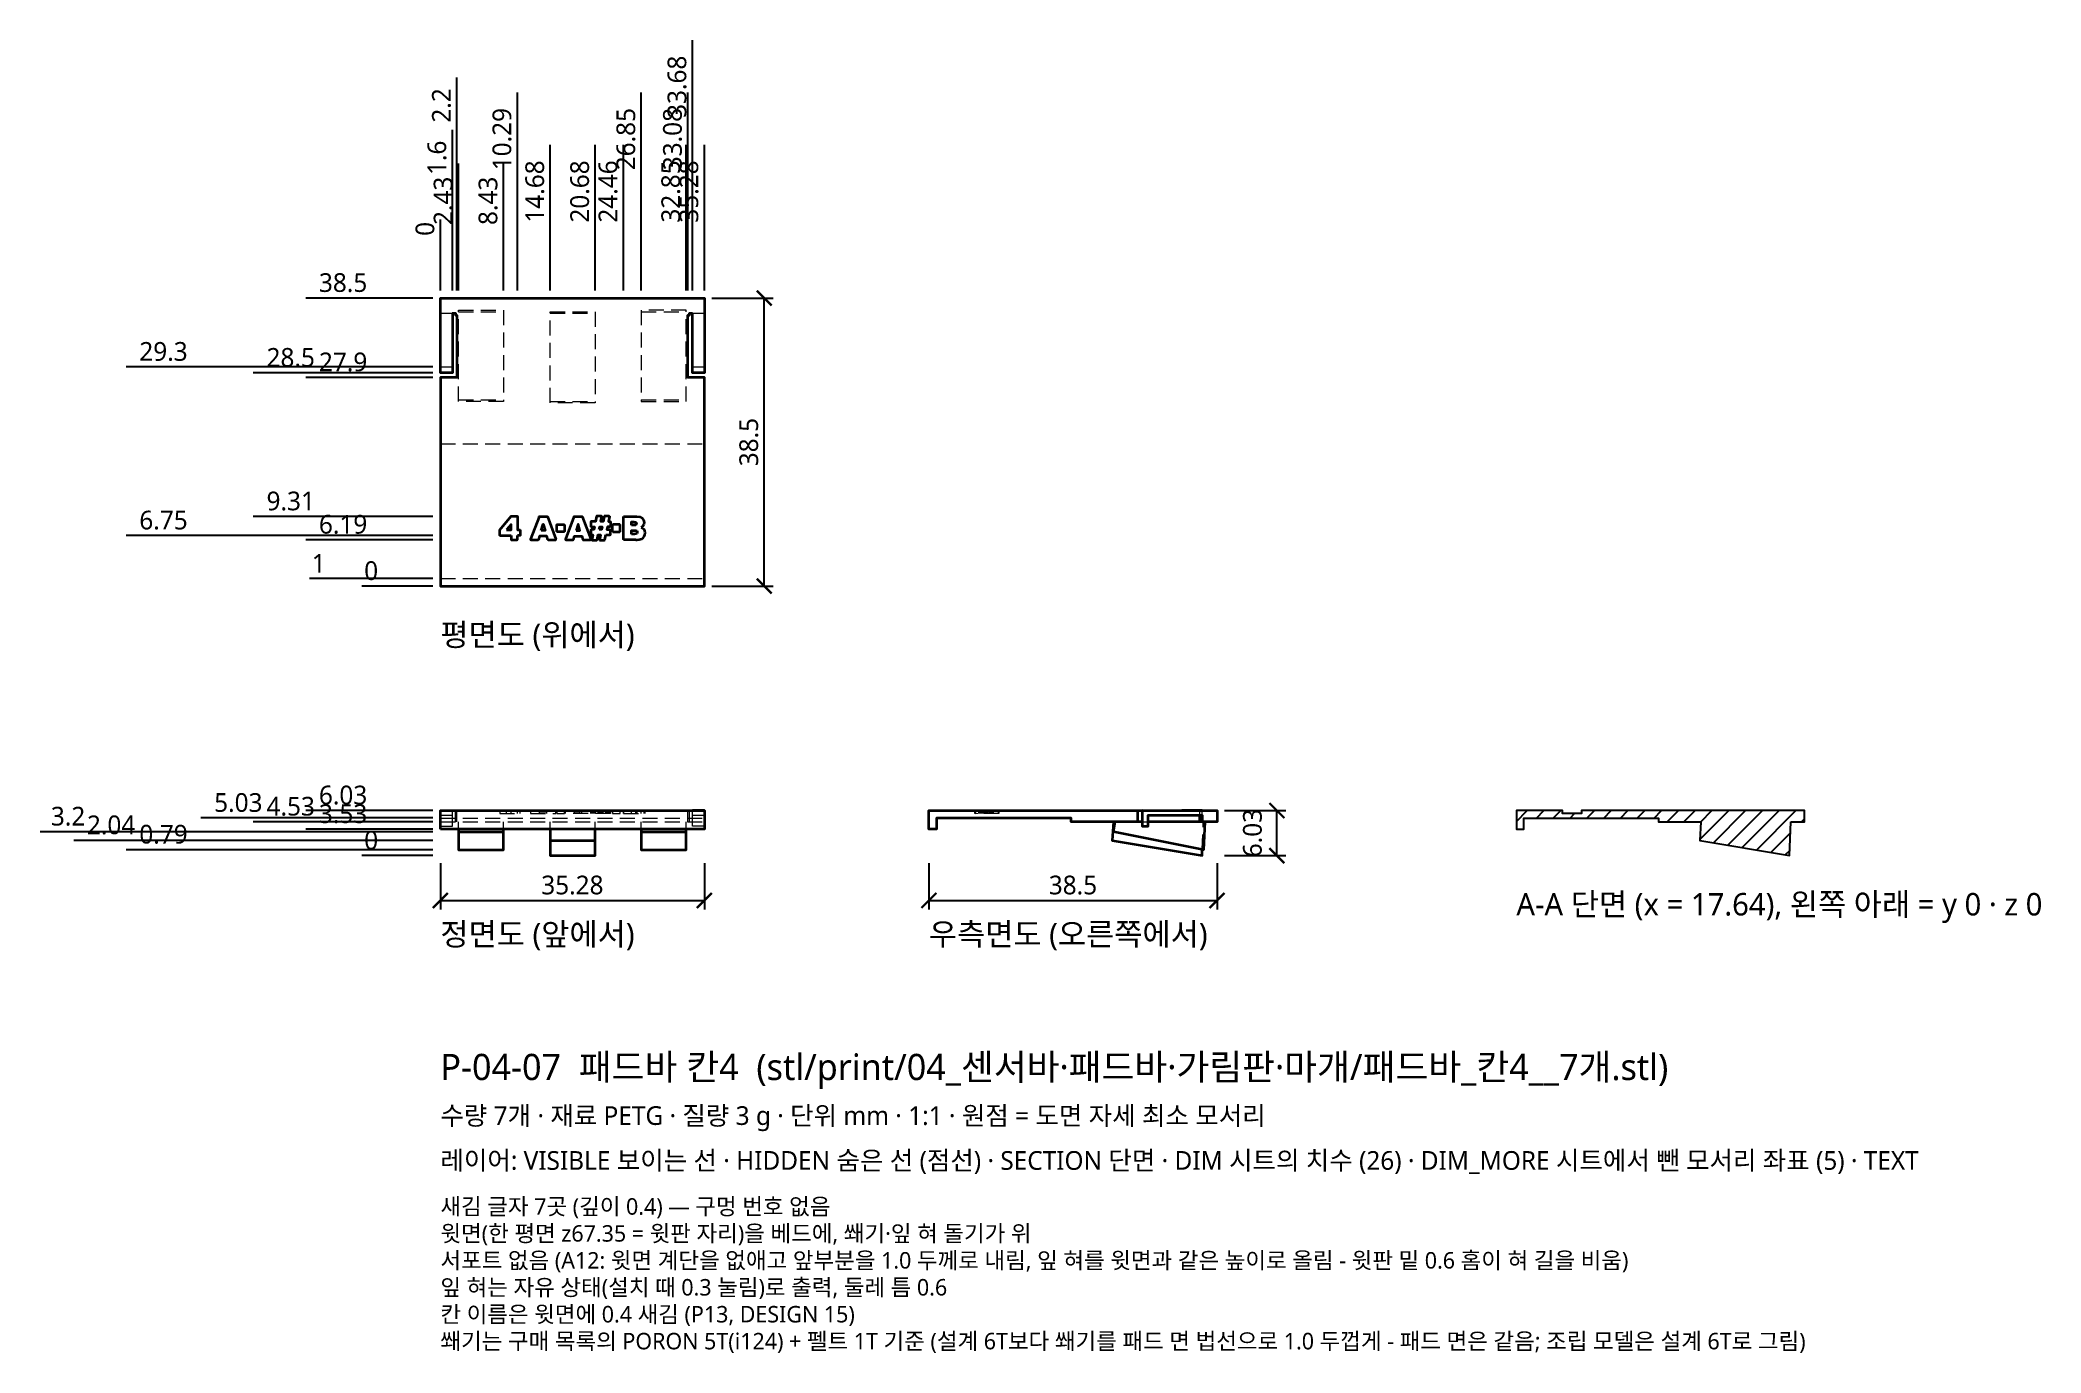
# Model space of a CAD drawing. Header units: millimetres. Extents: x -54 to 214, y -66 to 109.
import ezdxf

# ---------------------------------------------------------------- set-up
doc = ezdxf.new("R2010")
doc.units = ezdxf.units.MM
doc.linetypes.add('HIDDEN', pattern=[3, 2, -1])
for name, color, linetype, lineweight in [('DIM', 4, 'CONTINUOUS', 13), ('DIM_MORE', 3, 'CONTINUOUS', 13), ('HIDDEN', 8, 'HIDDEN', 18), ('SECTION', 5, 'CONTINUOUS', 25), ('TEXT', 7, 'CONTINUOUS', 18), ('VISIBLE', 7, 'CONTINUOUS', 35)]:
    doc.layers.add(name, color=color, linetype=linetype, lineweight=lineweight)
doc.styles.add('KR', font='malgun.ttf')
doc.dimstyles.new('TOCCATA', dxfattribs={"dimtxt": 2.5, "dimasz": 2, "dimexe": 1.2, "dimexo": 1, "dimgap": 0.8, "dimtad": 1, "dimdsep": 46, "dimtxsty": 'KR', "dimblk": 'ARCHTICK', "dimcen": 2.5, "dimazin": 3, "dimtfac": 0.5, "dimtmove": 2, "dimatfit": 3})

# ---------------------------------------------------------------- blocks, each defined once
blk = doc.blocks.new('_ARCHTICK')
at = {"color": 0, "linetype": 'BYBLOCK', "const_width": 0.15}
blk.add_lwpolyline([(-0.5, -0.5), (0.5, 0.5)], dxfattribs=at)
blk = doc.blocks.new('*D6')
for p, q in [((1.6, 85.53), (1.6, 97.03)), ((1.6, 81.53), (1.6, 85.53)), ((1.6, 75.53), (1.6, 81.53))]:
    blk.add_line(p, q)
at = {"layer": 'Defpoints'}
for p in [(1.6, 89.53), (1.6, 74.53), (0, 36.03)]:
    blk.add_point(p, dxfattribs=at)
at = {"layer": 'DIM', "insert": (-0.45, 93.28), "char_height": 2.5, "attachment_point": 5, "rotation": 90, "style": 'KR'}
blk.add_mtext('1.6', dxfattribs=at)
blk = doc.blocks.new('*D10')
for p, q in [((10.29, 85.53), (10.29, 102.03)), ((10.29, 81.53), (10.29, 85.53)), ((10.29, 75.53), (10.29, 81.53))]:
    blk.add_line(p, q)
at = {"layer": 'Defpoints'}
for p in [(10.29, 89.53), (10.29, 74.53), (0, 36.03)]:
    blk.add_point(p, dxfattribs=at)
at = {"layer": 'DIM', "insert": (8.24, 95.78), "char_height": 2.5, "attachment_point": 5, "rotation": 90, "style": 'KR'}
blk.add_mtext('10.29', dxfattribs=at)

msp = doc.modelspace()

# ---------------------------------------------------------------- hatches: boundary and pattern name
at = {"layer": 'SECTION'}
h = msp.add_hatch(dxfattribs=at)
h.set_pattern_fill('ANSI31', scale=0.5)
h.paths.add_polyline_path([(180.445, 4.526), (182.275, 4.526), (182.275, 6.026), (152.502, 6.026), (152.502, 5.626), (149.961, 5.626), (149.961, 6.026), (143.775, 6.026), (143.775, 3.526), (144.775, 3.526), (144.775, 5.026), (162.775, 5.026), (162.775, 4.526), (168.445, 4.526), (168.278, 2.04), (180.278, 0)])

# ---------------------------------------------------------------- linework, layer by layer
at = {"layer": 'HIDDEN'}
for points in [[(0, 72.529), (1.593, 72.529)], [(2.425, 60.712), (2.425, 72.909), (8.425, 72.909), (8.425, 60.712), (2.425, 60.712)], [(2.425, 72.712), (8.425, 72.712)], [(14.675, 60.532), (14.675, 72.699), (20.675, 72.699), (20.675, 60.532), (14.675, 60.532)], [(14.675, 72.532), (20.675, 72.532)], [(26.85, 60.712), (32.85, 60.712), (32.85, 72.909), (26.85, 72.909), (26.85, 60.712)], [(26.85, 72.712), (32.85, 72.712)], [(33.682, 72.529), (35.275, 72.529)], [(0, 65.329), (1.6, 65.329)], [(33.675, 65.329), (35.275, 65.329)], [(2.425, 60.909), (8.425, 60.909)], [(14.675, 60.699), (20.675, 60.699)], [(26.85, 60.909), (32.85, 60.909)], [(0, 55.029), (35.275, 55.029)], [(0, 37.029), (35.275, 37.029)], [(0, 3.926), (1.6, 3.926), (1.6, 6.022)], [(0, 5.986), (1.6, 5.986)], [(0, 5.429), (1.6, 5.429)], [(0, 5.426), (1.6, 5.426)], [(0, 5.42), (1.6, 5.42)], [(0, 5.386), (1.6, 5.386)], [(2, 4.526), (2, 6.026)], [(2.2, 4.526), (2.2, 6.026)], [(7.924, 6.026), (7.924, 5.626), (10.671, 5.626), (10.671, 6.026)], [(8.832, 5.626), (8.832, 6.026)], [(9.446, 5.626), (9.446, 6.026)], [(10.294, 5.626), (10.294, 6.026)], [(12.044, 6.026), (12.044, 5.626), (15.437, 5.626), (15.437, 6.026)], [(13.244, 5.626), (13.244, 6.026)], [(13.481, 5.626), (13.481, 6.026)], [(13.73, 5.626), (13.73, 6.026)], [(13.982, 5.626), (13.982, 6.026)], [(14.213, 5.626), (14.213, 6.026)], [(15.562, 6.026), (15.562, 5.626), (16.573, 5.626), (16.573, 6.026)], [(22.73, 5.626), (16.712, 5.626), (16.712, 6.026)], [(17.912, 5.626), (17.912, 6.026)], [(18.149, 5.626), (18.149, 6.026)], [(18.398, 5.626), (18.398, 6.026)], [(18.649, 5.626), (18.649, 6.026)], [(18.881, 5.626), (18.881, 6.026)], [(20.098, 5.626), (20.098, 6.026)], [(20.105, 5.626), (20.105, 6.026)], [(20.235, 5.626), (20.235, 6.026)], [(20.371, 5.626), (20.371, 6.026)], [(20.505, 5.626), (20.505, 6.026)], [(20.586, 5.626), (20.586, 6.026)], [(20.723, 5.626), (20.723, 6.026)], [(21.072, 5.626), (21.072, 6.026)], [(21.21, 5.626), (21.21, 6.026)], [(21.267, 5.626), (21.267, 6.026)], [(21.293, 5.626), (21.293, 6.026)], [(21.397, 5.626), (21.397, 6.026)], [(21.426, 5.626), (21.426, 6.026)], [(21.536, 5.626), (21.536, 6.026)], [(21.563, 5.626), (21.563, 6.026)], [(21.618, 5.626), (21.618, 6.026)], [(21.753, 5.626), (21.753, 6.026)], [(22.105, 5.626), (22.105, 6.026)], [(22.243, 5.626), (22.243, 6.026)], [(22.323, 5.626), (22.323, 6.026)], [(22.462, 5.626), (22.462, 6.026)], [(22.592, 5.626), (22.592, 6.026)], [(22.73, 5.626), (22.73, 6.026), (22.73, 5.626)], [(23.002, 6.026), (23.002, 5.626), (24.013, 5.626), (24.013, 6.026)], [(24.458, 5.626), (27.356, 5.626), (27.356, 6.026)], [(24.458, 5.626), (24.458, 6.026), (24.458, 5.626)], [(25.515, 5.626), (25.515, 6.026)], [(26.121, 5.626), (26.121, 6.026)], [(26.168, 5.626), (26.168, 6.026)], [(26.185, 5.626), (26.185, 6.026)], [(26.229, 5.626), (26.229, 6.026)], [(26.285, 5.626), (26.285, 6.026)], [(26.304, 5.626), (26.304, 6.026)], [(26.822, 5.626), (26.822, 6.026)], [(27.217, 5.626), (27.217, 6.026)], [(33.075, 4.526), (33.075, 6.026)], [(33.275, 4.526), (33.275, 6.026)], [(35.275, 3.926), (33.675, 3.926), (33.675, 6.022)], [(33.675, 5.986), (35.275, 5.986)], [(33.675, 5.429), (35.275, 5.429)], [(33.675, 5.426), (35.275, 5.426)], [(33.675, 5.42), (35.275, 5.42)], [(33.675, 5.386), (35.275, 5.386)], [(74.638, 6.026), (74.638, 5.626), (71.412, 5.626), (71.412, 6.026)], [(71.461, 6.026), (71.461, 5.626), (71.461, 6.026)], [(71.514, 5.626), (74.532, 6.026)], [(71.957, 5.626), (71.957, 6.026)], [(72.023, 5.626), (72.023, 6.026)], [(72.134, 5.626), (72.134, 6.026)], [(72.227, 5.626), (72.227, 6.026)], [(72.3, 5.626), (72.3, 6.026)], [(72.377, 5.626), (72.377, 6.026)], [(72.481, 5.626), (72.481, 6.026)], [(72.546, 5.626), (72.546, 6.026)], [(72.575, 5.626), (72.575, 6.026)], [(72.646, 5.626), (72.646, 6.026)], [(72.716, 5.626), (72.716, 6.026)], [(72.727, 5.626), (72.727, 6.026)], [(72.791, 5.626), (72.791, 6.026)], [(72.82, 5.626), (72.82, 6.026)], [(73.127, 5.626), (73.127, 6.026)], [(73.218, 5.626), (73.218, 6.026)], [(73.408, 5.626), (73.408, 6.026)], [(73.47, 5.626), (73.47, 6.026)], [(73.502, 5.626), (73.502, 6.026)], [(73.513, 5.626), (73.513, 6.026)], [(73.538, 5.626), (73.538, 6.026)], [(73.544, 5.626), (73.544, 6.026)], [(73.639, 5.626), (73.639, 6.026)], [(73.732, 5.626), (73.732, 6.026)], [(73.796, 5.626), (73.796, 6.026)], [(73.858, 5.626), (73.858, 6.026)], [(73.905, 5.626), (73.905, 6.026)], [(74.587, 5.626), (74.587, 6.026)], [(101.475, 5.424), (101.475, 6.026)], [(101.775, 5.426), (101.775, 6.026)], [(0, 5.026), (35.275, 5.026)], [(0, 4.526), (35.275, 4.526)], [(2.425, 3.533), (2.425, 4.526)], [(8.425, 3.533), (8.425, 4.526)], [(14.675, 3.527), (14.675, 4.526)], [(20.675, 3.527), (20.675, 4.526)], [(26.85, 3.533), (26.85, 4.526)], [(32.85, 3.533), (32.85, 4.526)], [(93.777, 4.526), (94.574, 4.526)], [(101.808, 0.822), (101.945, 4.526)]]:
    msp.add_lwpolyline(points, dxfattribs=at)
at = {"layer": 'SECTION'}
msp.add_lwpolyline([(180.445, 4.526), (182.275, 4.526), (182.275, 6.026), (152.502, 6.026), (152.502, 5.626), (149.961, 5.626), (149.961, 6.026), (143.775, 6.026), (143.775, 3.526), (144.775, 3.526), (144.775, 5.026), (162.775, 5.026), (162.775, 4.526), (168.445, 4.526), (168.278, 2.04), (180.278, 0)], close=True, dxfattribs=at)
at = {"layer": 'VISIBLE'}
for points in [[(1.6, 72.529), (1.6, 64.529), (0, 64.529), (0, 74.529), (35.275, 74.529), (35.275, 64.529), (33.675, 64.529), (33.675, 72.529)], [(1.593, 72.529), (2, 72.529), (2, 72.229), (2.2, 72.229), (2.2, 63.929), (0, 63.929), (0, 36.029), (35.275, 36.029), (35.275, 63.929), (33.075, 63.929), (33.075, 72.229), (33.275, 72.229), (33.275, 72.529), (33.682, 72.529)], [(7.984, 42.777), (7.961, 42.781), (7.946, 42.791), (7.931, 42.809), (7.924, 42.831), (7.924, 43.531), (7.931, 43.553), (9.463, 45.375), (9.477, 45.386), (9.5, 45.392), (10.239, 45.392), (10.272, 45.379), (10.291, 45.35), (10.294, 43.545), (10.617, 43.545), (10.634, 43.541), (10.653, 43.528), (10.666, 43.508), (10.671, 43.491), (10.671, 42.831), (10.664, 42.809), (10.644, 42.787), (10.617, 42.777), (10.294, 42.777)], [(8.832, 43.545), (9.446, 43.545), (9.446, 44.267), (8.832, 43.545)], [(13.179, 45.304), (12.046, 42.291), (12.044, 42.267), (12.055, 42.24), (12.072, 42.224), (12.1, 42.215)], [(13.179, 45.304), (13.178, 45.303)], [(13.179, 45.304), (13.196, 45.328), (13.228, 45.341), (14.249, 45.341), (14.272, 45.336), (14.295, 45.318), (15.435, 42.293)], [(13.481, 43.482), (13.73, 44.298), (13.982, 43.482), (13.481, 43.482)], [(15.562, 43.354), (15.562, 44.203), (15.569, 44.225), (15.583, 44.243), (15.616, 44.256), (16.519, 44.256), (16.542, 44.25), (16.56, 44.235), (16.573, 44.203), (16.573, 43.354), (16.566, 43.332), (16.551, 43.314), (16.519, 43.3), (15.616, 43.3), (15.593, 43.307), (15.579, 43.317), (15.569, 43.332), (15.562, 43.354)], [(17.846, 45.304), (16.714, 42.291), (16.712, 42.267), (16.723, 42.24), (16.74, 42.224), (16.768, 42.215), (17.727, 42.216), (17.744, 42.22), (17.764, 42.233), (17.777, 42.252), (17.912, 42.711), (18.881, 42.711), (19.017, 42.252), (19.035, 42.229), (19.061, 42.216), (20.051, 42.215), (20.073, 42.222), (20.095, 42.242), (20.105, 42.269), (20.102, 42.293)], [(17.846, 45.304), (17.845, 45.303)], [(17.846, 45.304), (17.864, 45.328), (17.896, 45.341), (18.917, 45.341), (18.94, 45.336), (18.962, 45.318), (20.102, 42.293)], [(18.149, 43.482), (18.649, 43.482), (18.398, 44.298), (18.149, 43.482)], [(21.927, 45.388), (21.904, 45.371), (21.893, 45.35), (21.753, 44.659), (21.426, 44.659), (21.563, 45.326), (21.559, 45.355), (21.541, 45.379), (21.509, 45.392), (20.913, 45.392), (20.88, 45.379), (20.861, 45.35), (20.723, 44.659), (20.152, 44.659), (20.13, 44.652), (20.111, 44.637), (20.098, 44.605), (20.098, 44.027), (20.108, 43.999), (20.13, 43.98), (20.152, 43.973), (20.586, 43.973), (20.505, 43.574), (20.152, 43.574), (20.125, 43.564), (20.105, 43.542), (20.098, 43.52), (20.098, 42.942), (20.111, 42.91), (20.13, 42.895), (20.146, 42.889), (20.371, 42.888), (20.235, 42.232), (20.242, 42.198), (20.257, 42.18), (20.272, 42.171), (20.289, 42.166), (20.881, 42.166), (20.913, 42.18), (20.933, 42.209), (21.072, 42.888), (21.397, 42.888), (21.267, 42.232), (21.271, 42.203), (21.289, 42.18), (21.321, 42.166), (21.917, 42.166), (21.949, 42.18), (21.968, 42.209)], [(21.21, 43.574), (21.293, 43.973), (21.618, 43.973), (21.536, 43.574), (21.21, 43.574)], [(22.538, 45.392), (21.944, 45.392), (21.927, 45.387)], [(21.968, 42.209), (22.105, 42.888)], [(21.968, 42.209), (22.105, 42.888)], [(22.105, 42.888), (22.676, 42.888), (22.698, 42.895), (22.712, 42.905), (22.725, 42.925), (22.73, 42.942)], [(22.538, 45.392), (22.56, 45.386), (22.578, 45.371), (22.59, 45.35), (22.592, 45.327), (22.462, 44.659), (22.676, 44.659), (22.703, 44.649), (22.725, 44.622), (22.73, 44.605), (22.729, 44.021), (22.723, 44.004), (22.708, 43.986), (22.676, 43.973), (22.323, 43.973), (22.243, 43.574), (22.676, 43.574), (22.698, 43.567), (22.712, 43.557), (22.725, 43.537), (22.73, 43.52)], [(22.73, 42.942), (22.73, 43.52)], [(22.73, 42.942), (22.73, 43.52)], [(23.024, 43.314), (23.009, 43.332), (23.002, 43.354), (23.002, 44.203), (23.009, 44.225), (23.024, 44.243)], [(23.023, 44.245), (23.028, 44.248)], [(23.024, 43.311), (23.056, 43.3), (23.959, 43.3), (23.977, 43.304), (23.996, 43.317), (24.009, 43.337), (24.013, 43.354), (24.013, 44.203), (24.009, 44.22), (23.996, 44.239), (23.977, 44.252), (23.959, 44.256), (23.056, 44.256), (23.028, 44.247)], [(24.458, 45.287), (24.465, 45.31), (24.479, 45.328)], [(24.458, 42.269), (24.458, 45.287)], [(24.458, 42.269), (24.458, 45.287)], [(24.48, 45.326), (24.485, 45.329)], [(24.484, 45.331), (24.512, 45.341), (26.259, 45.341), (26.66, 45.285), (26.955, 45.117), (26.969, 45.106), (27.154, 44.848), (27.217, 44.529), (27.172, 44.265), (27.041, 44.043), (26.89, 43.914), (26.822, 43.881)], [(25.515, 44.162), (25.515, 44.612), (25.862, 44.612), (26.028, 44.595), (26.121, 44.551), (26.168, 44.486), (26.185, 44.393), (26.168, 44.292), (26.121, 44.224), (26.027, 44.179), (25.856, 44.162), (25.515, 44.162)], [(25.515, 42.981), (25.515, 43.471), (25.924, 43.471), (26.118, 43.451), (26.23, 43.401), (26.285, 43.33), (26.304, 43.235), (26.285, 43.131), (26.228, 43.054), (26.117, 43.001), (25.925, 42.981), (25.515, 42.981)], [(26.125, 42.215), (26.281, 42.226), (26.549, 42.258), (26.761, 42.299), (26.918, 42.362), (27.1, 42.499), (27.238, 42.678), (27.326, 42.891), (27.356, 43.135), (27.314, 43.413), (27.186, 43.65)], [(26.822, 43.881), (26.971, 43.824)], [(26.822, 43.881), (26.971, 43.824)], [(26.971, 43.824), (26.982, 43.819)], [(26.982, 43.819), (27.186, 43.65)], [(26.982, 43.819), (27.186, 43.65)], [(7.977, 42.777), (9.446, 42.777)], [(9.446, 42.777), (9.446, 42.269), (9.456, 42.242), (9.477, 42.222), (9.5, 42.216), (10.24, 42.216), (10.256, 42.22), (10.276, 42.233), (10.286, 42.247), (10.293, 42.269)], [(10.293, 42.269), (10.294, 42.777)], [(10.293, 42.269), (10.294, 42.777)], [(12.1, 42.215), (13.059, 42.215)], [(14.399, 42.215), (14.367, 42.229), (14.35, 42.252), (14.213, 42.711), (13.244, 42.711), (13.109, 42.252), (13.087, 42.225), (13.059, 42.215)], [(14.399, 42.215), (15.383, 42.215)], [(14.399, 42.215), (15.383, 42.215)], [(15.383, 42.215), (15.411, 42.225), (15.427, 42.242), (15.437, 42.269), (15.435, 42.293)], [(15.435, 42.293), (15.433, 42.296)], [(20.102, 42.293), (20.101, 42.296)], [(24.458, 42.269), (24.465, 42.247), (24.479, 42.229)], [(24.484, 42.228), (24.479, 42.232)], [(26.125, 42.215), (24.512, 42.215), (24.484, 42.225)], [(0, 6.02), (1.6, 6.02), (1.6, 6.029)], [(0, 3.526), (0, 6.029), (35.275, 6.029), (35.275, 3.526), (0, 3.526)], [(35.275, 6.02), (33.675, 6.022), (33.675, 6.029)], [(93.777, 4.526), (84.275, 4.526), (84.275, 5.026), (66.275, 5.026), (66.275, 3.526), (65.275, 3.526), (65.275, 6.026), (103.775, 6.026), (103.775, 4.526), (94.574, 4.526)], [(93.175, 4.526), (93.175, 6.026)], [(101.775, 6.026), (100.875, 6.029), (99.975, 6.02), (99.075, 6.021), (96.375, 5.996), (94.575, 5.986), (93.775, 6.026), (93.775, 3.926), (94.575, 3.926), (94.575, 5.386), (96.375, 5.396), (99.075, 5.421), (99.975, 5.42), (100.875, 5.429), (101.775, 5.426), (101.775, 4.526)], [(101.475, 4.526), (101.475, 5.424)], [(2.425, 3.533), (2.425, 0.786), (8.425, 0.786), (8.425, 3.533)], [(2.425, 3.196), (8.425, 3.196)], [(14.675, 3.527), (14.675, 0), (20.675, 0), (20.675, 3.527)], [(26.85, 3.533), (26.85, 0.786), (32.85, 0.786), (32.85, 3.533)], [(26.85, 3.196), (32.85, 3.196)], [(89.945, 4.526), (89.778, 2.04), (101.778, 0), (101.808, 0.822)], [(102.155, 4.526), (101.958, 0.786), (89.958, 3.196), (90.155, 4.526)], [(14.675, 2.04), (20.675, 2.04)]]:
    msp.add_lwpolyline(points, dxfattribs=at)

# ---------------------------------------------------------------- texts
at = {"layer": 'TEXT', "style": 'KR'}
for s, height, p in [('평면도 (위에서)', 3, (0, 28.029)), ('A-A 단면 (x = 17.64), 왼쪽 아래 = y 0 · z 0', 3, (143.775, -8)), ('정면도 (앞에서)', 3, (0, -12)), ('우측면도 (오른쪽에서)', 3, (65.275, -12)), ('P-04-07  패드바 칸4  (stl/print/04_센서바·패드바·가림판·마개/패드바_칸4__7개.stl)', 3.5, (0, -30)), ('수량 7개 · 재료 PETG · 질량 3 g · 단위 mm · 1:1 · 원점 = 도면 자세 최소 모서리', 2.5, (0, -36)), ('레이어: VISIBLE 보이는 선 · HIDDEN 숨은 선 (점선) · SECTION 단면 · DIM 시트의 치수 (26) · DIM_MORE 시트에서 뺀 모서리 좌표 (5) · TEXT', 2.5, (0, -42)), ('새김 글자 7곳 (깊이 0.4) — 구멍 번호 없음', 2.2, (0, -48)), ('윗면(한 평면 z67.35 = 윗판 자리)을 베드에, 쐐기·잎 혀 돌기가 위', 2.2, (0, -51.6)), ('서포트 없음 (A12: 윗면 계단을 없애고 앞부분을 1.0 두께로 내림, 잎 혀를 윗면과 같은 높이로 올림 - 윗판 밑 0.6 홈이 혀 길을 비움)', 2.2, (0, -55.2)), ('잎 혀는 자유 상태(설치 때 0.3 눌림)로 출력, 둘레 틈 0.6', 2.2, (0, -58.8)), ('칸 이름은 윗면에 0.4 새김 (P13, DESIGN 15)', 2.2, (0, -62.4)), ('쐐기는 구매 목록의 PORON 5T(i124) + 펠트 1T 기준 (설계 6T보다 쐐기를 패드 면 법선으로 1.0 두껍게 - 패드 면은 같음; 조립 모델은 설계 6T로 그림)', 2.2, (0, -66))]:
    msp.add_text(s, height=height, dxfattribs=at).set_placement(p)

# ---------------------------------------------------------------- dimensions: what is measured, and where the dimension line sits
at = {"layer": 'DIM'}
for feature_location, offset, dtype, origin in [((33.68, 74.529), (0, 22), 1, (0, 36.029)), ((2.2, 74.529), (0, 22), 1, (0, 36.029)), ((26.85, 74.529), (0, 15), 1, (0, 36.029)), ((33.08, 74.529), (0, 15), 1, (0, 36.029)), ((14.68, 74.529), (0, 8), 1, (0, 36.029)), ((20.68, 74.529), (0, 8), 1, (0, 36.029)), ((24.46, 74.529), (0, 8), 1, (0, 36.029)), ((32.85, 74.529), (0, 8), 1, (0, 36.029)), ((35.28, 74.529), (0, 8), 1, (0, 36.029)), ((2.43, 74.529), (0, 8), 1, (0, 36.029)), ((8.43, 74.529), (0, 8), 1, (0, 36.029)), ((0, 74.529261589), (0, 8), 1, (0, 36.029261589)), ((0, 74.529), (-8, 0), 0, (0, 36.029)), ((0, 64.529), (-15, 0), 0, (0, 36.029)), ((0, 63.929), (-8, 0), 0, (0, 36.029)), ((0, 45.339), (-15, 0), 0, (0, 36.029)), ((0, 42.219), (-8, 0), 0, (0, 36.029)), ((0, 37.029), (-15, 0), 0, (0, 36.029)), ((0, 36.029261589), (-8, 0), 0, (0, 36.029261589)), ((0, 5.03), (-22, 0), 0, (0, 0)), ((0, 4.53), (-15, 0), 0, (0, 0)), ((0, 6.03), (-8, 0), 0, (0, 0)), ((0, 3.53), (-8, 0), 0, (0, 0)), ((0, 0), (-8, 0), 0, (0, 0))]:
    msp.add_ordinate_dim(feature_location=feature_location, offset=offset, dtype=dtype, origin=origin, dimstyle='TOCCATA', dxfattribs=at).render()
for feature_location, picture, middle in [((10.29, 74.529), '*D10', (8.24, 95.779)), ((1.6, 74.529), '*D6', (-0.45, 93.279))]:
    dim = msp.add_ordinate_dim(feature_location=feature_location, offset=(0, 15), dtype=1, origin=(0, 36.029), dimstyle='TOCCATA', dxfattribs=at)
    dim.commit()
    dim.dimension.update_dxf_attribs({"geometry": picture, "text_midpoint": middle})
for base, p1, p2 in [((43.275, 36.029), (35.275, 36.029), (35.275, 74.529)), ((111.775, 0), (103.775, 0), (103.775, 6.029))]:
    msp.add_linear_dim(base=base, p1=p1, p2=p2, angle=90, dimstyle='TOCCATA', dxfattribs=at).render()
for base, p1, p2 in [((0, -6), (0, 0), (35.275002, 0)), ((65.275, -6), (65.275, 0), (103.775, 0))]:
    msp.add_linear_dim(base=base, p1=p1, p2=p2, dimstyle='TOCCATA', dxfattribs=at).render()
at = {"layer": 'DIM_MORE'}
for feature_location, offset, origin in [((0, 65.329), (-32, 0), (0, 36.029)), ((0, 42.779), (-32, 0), (0, 36.029)), ((0, 3.2), (-46, 0), (0, 0)), ((0, 2.04), (-39, 0), (0, 0)), ((0, 0.79), (-32, 0), (0, 0))]:
    msp.add_ordinate_dim(feature_location=feature_location, offset=offset, dtype=0, origin=origin, dimstyle='TOCCATA', dxfattribs=at).render()

doc.saveas('drawing.dxf')
